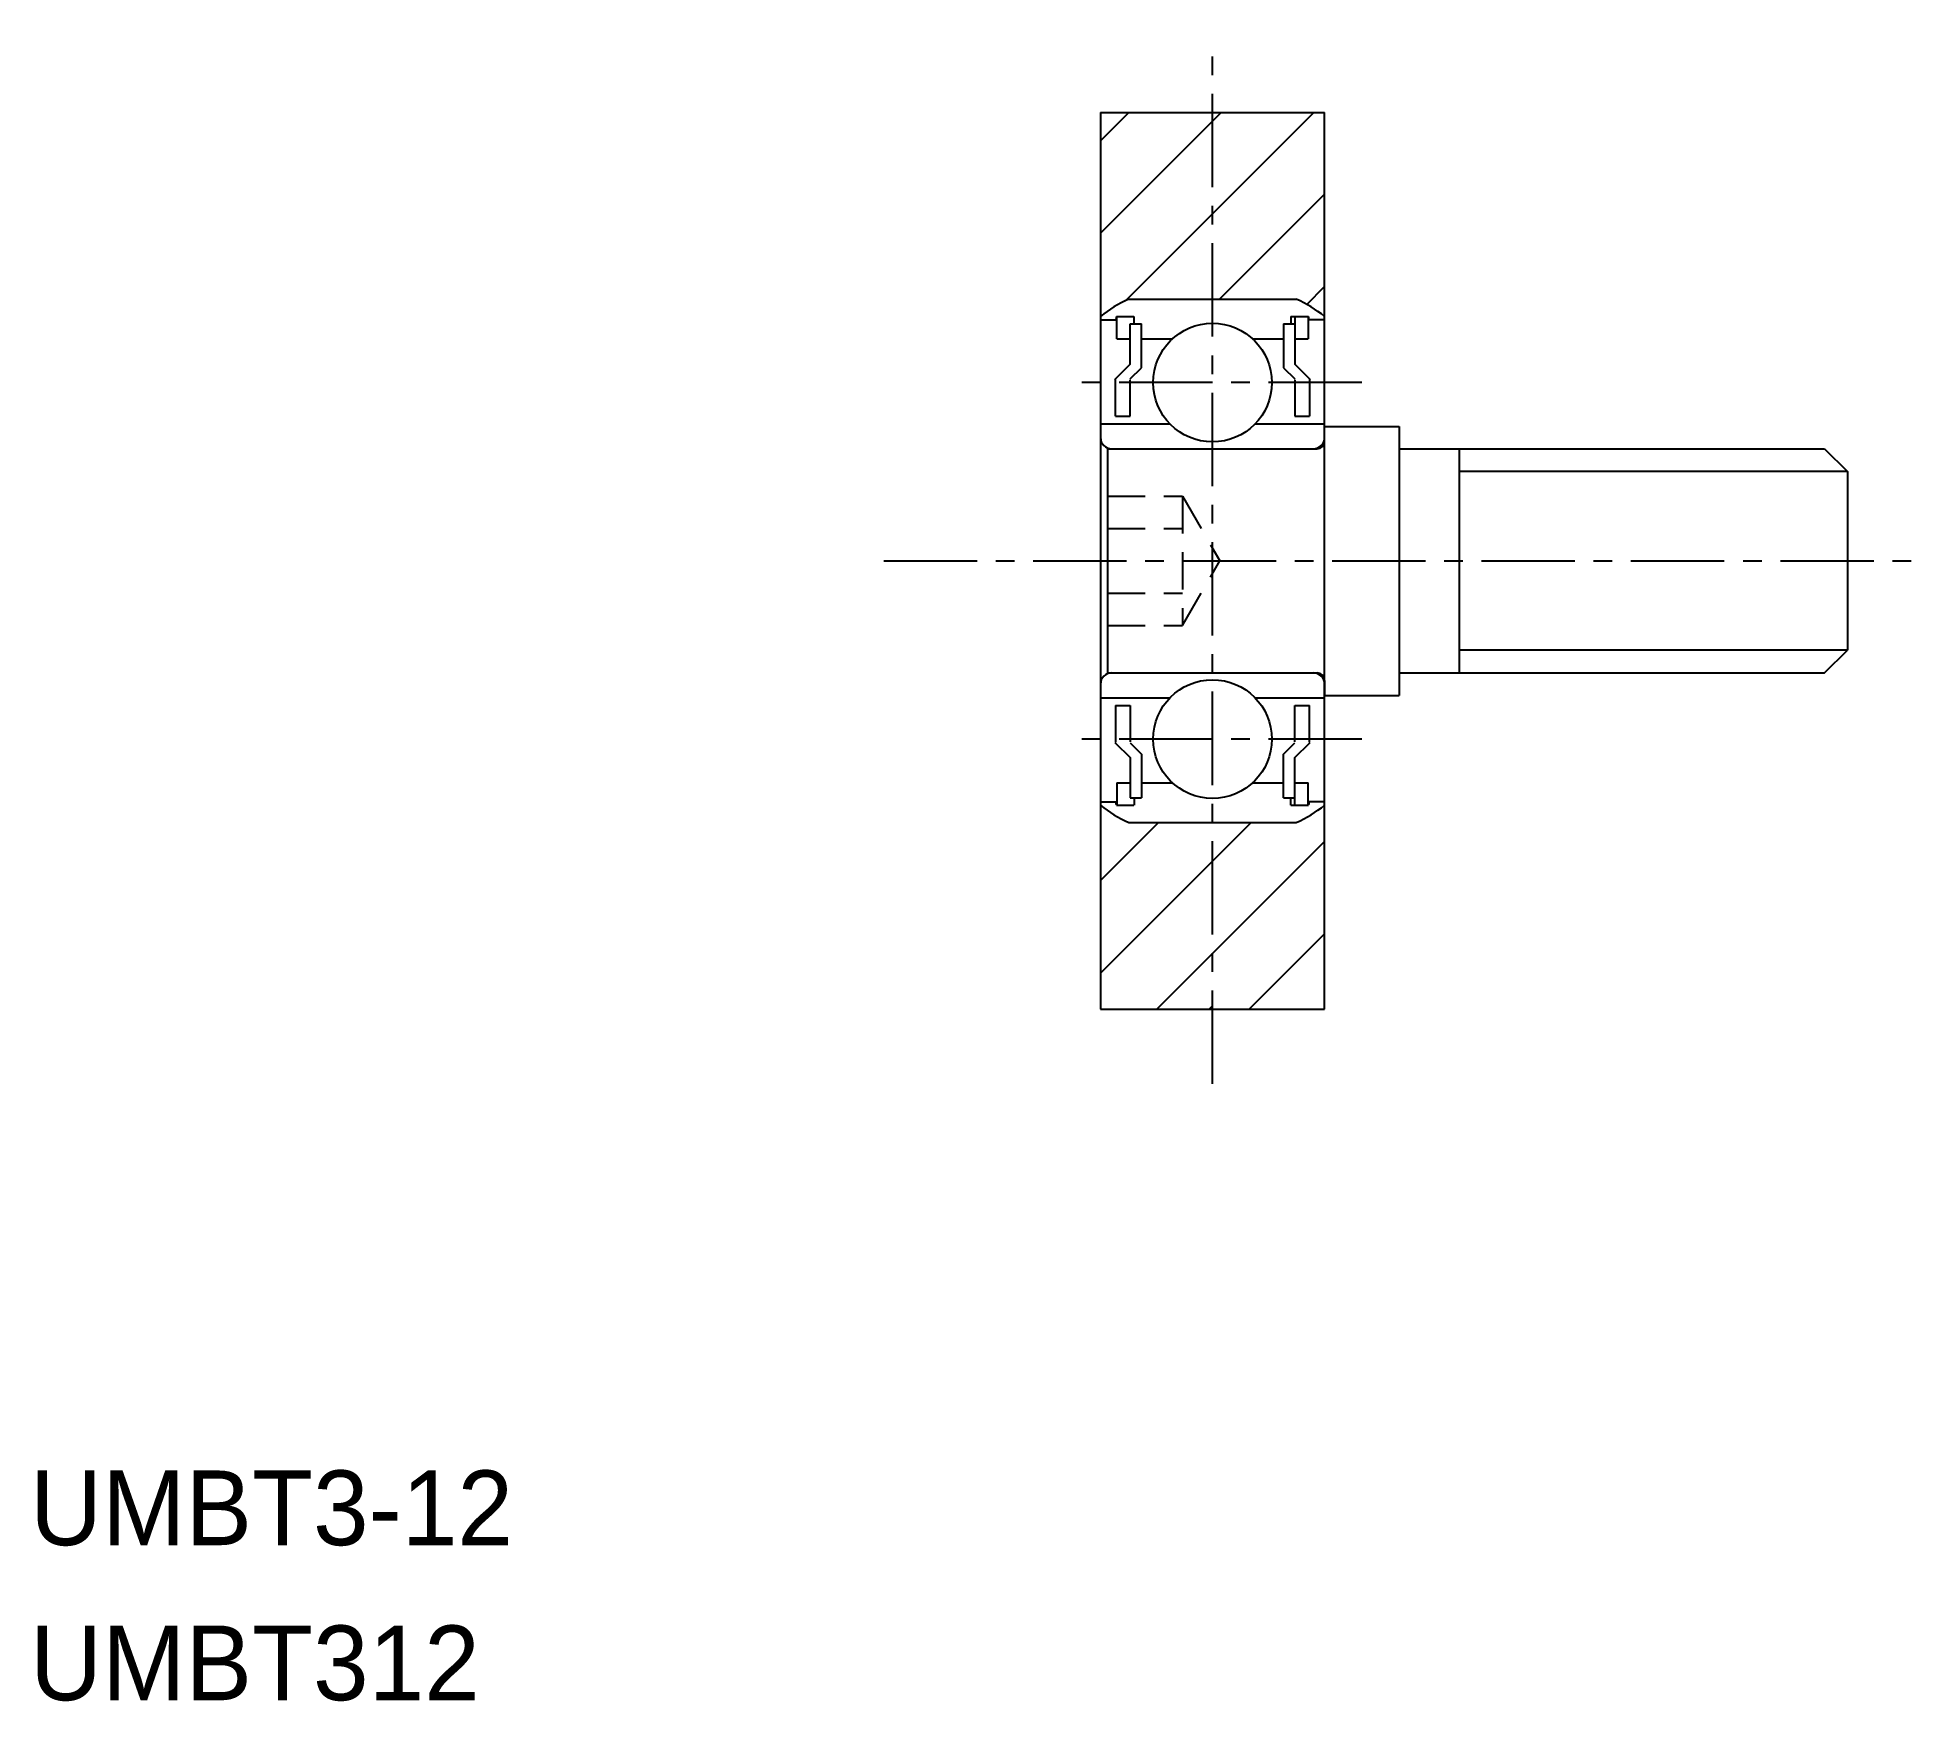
# Model space of a CAD drawing. Extents: x 31.8 to 57.1, y -15.6 to 6.6.
import ezdxf

# ---------------------------------------------------------------- set-up
doc = ezdxf.new("R2010")
doc.units = 0
doc.linetypes.add('CENTER', pattern=[2, 1.25, -0.25, 0.25, -0.25])
doc.linetypes.add('DASHED', pattern=[0.75, 0.5, -0.25])
doc.layers.get('0').update_dxf_attribs({"linetype": 'CONTINUOUS'})
doc.layers.add('CENTER', color=1, linetype='CENTER')

# ---------------------------------------------------------------- blocks, each defined once
blk = doc.blocks.new('*X2')
at = {"color": 0, "linetype": 'CONTINUOUS'}
for p, q in [((46.072, 5.236), (46.452, 5.616)), ((47.572, 4.261), (48.927, 5.616)), ((47.572, 5.499), (47.689, 5.616)), ((46.072, 3.999), (47.572, 5.499)), ((47.664, 3.116), (49.072, 4.524)), ((46.407, 3.097), (47.572, 4.261)), ((48.833, 3.048), (49.072, 3.287)), ((46.072, -4.663), (46.851, -3.884)), ((47.572, -4.401), (48.089, -3.884)), ((47.572, -5.638), (49.072, -4.138)), ((46.072, -5.901), (47.572, -4.401)), ((48.064, -6.384), (49.072, -5.375)), ((46.826, -6.384), (47.572, -5.638))]:
    blk.add_line(p, q, dxfattribs=at)

msp = doc.modelspace()

# ---------------------------------------------------------------- linework, layer by layer
at = {"color": 7, "linetype": 'CONTINUOUS'}
for p, q in [((46.072, 5.616), (46.072, -6.384)), ((46.072, 5.616), (49.072, 5.616)), ((49.072, -6.384), (49.072, 5.616)), ((46.452, 3.116), (48.692, 3.116)), ((46.072, 2.841), (46.276, 2.841)), ((46.289, 2.886), (46.276, 2.841)), ((46.289, 2.886), (46.521, 2.886)), ((46.292, 2.586), (46.292, 2.882)), ((46.472, 2.786), (46.622, 2.786)), ((46.472, 2.249), (46.472, 2.786)), ((46.522, 2.786), (46.522, 2.886)), ((46.522, 2.786), (46.522, 2.886)), ((46.522, 2.786), (46.622, 2.786)), ((46.622, 2.586), (46.622, 2.786)), ((46.622, 2.201), (46.622, 2.786)), ((48.522, 2.786), (48.672, 2.786)), ((48.522, 2.786), (48.522, 2.201)), ((48.622, 2.886), (48.622, 2.786)), ((48.622, 2.886), (48.855, 2.886)), ((48.672, 2.875), (48.672, 2.249)), ((48.852, 2.882), (48.852, 2.586)), ((48.867, 2.841), (48.855, 2.886)), ((49.072, 2.841), (48.867, 2.841)), ((46.292, 2.586), (46.474, 2.586)), ((46.622, 2.586), (47.035, 2.586)), ((48.108, 2.586), (48.522, 2.586)), ((48.669, 2.586), (48.852, 2.586)), ((46.266, 2.045), (46.474, 2.254)), ((46.272, 1.551), (46.272, 2.045)), ((46.471, 2.05), (46.622, 2.201)), ((46.472, 1.551), (46.472, 2.04)), ((48.522, 2.201), (48.673, 2.05)), ((48.669, 2.254), (48.878, 2.045)), ((48.672, 2.04), (48.672, 1.551)), ((48.872, 2.045), (48.872, 1.551)), ((49.072, 2.001), (49.073, 2.001)), ((46.272, 1.551), (46.472, 1.551)), ((48.672, 1.551), (48.872, 1.551)), ((46.072, 1.451), (46.999, 1.451)), ((48.144, 1.451), (49.072, 1.451)), ((49.072, 1.216), (49.072, 1.416)), ((49.072, 1.416), (50.072, 1.416)), ((50.072, 1.416), (50.072, -2.184)), ((46.172, 1.116), (48.972, 1.116)), ((46.172, -1.892), (46.172, 1.116)), ((46.222, 1.116), (48.922, 1.116)), ((50.072, 1.116), (55.765, 1.116)), ((50.872, 1.116), (50.872, -1.884)), ((55.765, 1.116), (56.072, 0.81)), ((56.072, 0.81), (56.072, -1.577)), ((55.765, -1.884), (56.072, -1.577)), ((46.172, -1.884), (48.972, -1.884)), ((46.222, -1.884), (48.922, -1.884)), ((49.072, -1.984), (49.072, -2.184)), ((50.072, -1.884), (55.765, -1.884)), ((46.072, -2.219), (46.999, -2.219)), ((48.144, -2.219), (49.072, -2.219)), ((49.072, -2.184), (50.072, -2.184)), ((46.272, -2.319), (46.472, -2.319)), ((46.272, -2.319), (46.272, -2.812)), ((46.472, -2.319), (46.472, -2.807)), ((48.672, -2.807), (48.672, -2.319)), ((48.672, -2.319), (48.872, -2.319)), ((48.872, -2.812), (48.872, -2.319)), ((49.072, -2.769), (49.073, -2.769)), ((46.266, -2.813), (46.474, -3.021)), ((46.471, -2.817), (46.622, -2.969)), ((46.472, -3.016), (46.472, -3.554)), ((46.622, -2.969), (46.622, -3.554)), ((48.522, -2.969), (48.673, -2.817)), ((48.522, -3.554), (48.522, -2.969)), ((48.669, -3.021), (48.878, -2.813)), ((48.672, -3.643), (48.672, -3.016)), ((46.292, -3.354), (46.474, -3.354)), ((46.292, -3.354), (46.292, -3.649)), ((46.622, -3.354), (46.622, -3.554)), ((46.622, -3.354), (47.035, -3.354)), ((48.108, -3.354), (48.522, -3.354)), ((48.669, -3.354), (48.852, -3.354)), ((48.852, -3.649), (48.852, -3.354)), ((46.072, -3.609), (46.276, -3.609)), ((46.289, -3.654), (46.276, -3.609)), ((46.289, -3.654), (46.521, -3.654)), ((46.472, -3.554), (46.622, -3.554)), ((46.522, -3.554), (46.522, -3.654)), ((46.522, -3.554), (46.622, -3.554)), ((46.522, -3.554), (46.522, -3.654)), ((48.522, -3.554), (48.672, -3.554)), ((48.622, -3.654), (48.622, -3.554)), ((48.622, -3.654), (48.855, -3.654)), ((48.867, -3.609), (48.855, -3.654)), ((49.072, -3.609), (48.867, -3.609)), ((46.452, -3.884), (48.692, -3.884)), ((46.072, -6.384), (49.072, -6.384)), ((47.526, -6.384), (47.572, -6.338))]:
    msp.add_line(p, q, dxfattribs=at)
at = {"color": 3, "linetype": 'CONTINUOUS'}
for p, q in [((56.072, 0.81), (50.872, 0.81)), ((56.072, -1.577), (50.872, -1.577))]:
    msp.add_line(p, q, dxfattribs=at)
at = {"color": 3, "linetype": 'DASHED'}
for p, q in [((46.172, 0.482), (47.172, 0.482)), ((47.172, 0.482), (47.672, -0.384)), ((47.172, 0.482), (47.172, -1.25)), ((46.172, 0.049), (47.172, 0.049)), ((47.172, -1.25), (47.672, -0.384)), ((46.172, -0.817), (47.172, -0.817)), ((46.172, -1.25), (47.172, -1.25))]:
    msp.add_line(p, q, dxfattribs=at)
msp.add_line((49.072, -0.384), (49.072, -0.384))
at = {"color": 7, "linetype": 'CONTINUOUS'}
for centre in [(47.572, 2.001), (47.572, -2.769)]:
    msp.add_circle(centre, 0.794, dxfattribs=at)
for centre, radius, start, end in [((47.03, 1.732), 1.5, 112.67, 129.6999), ((48.114, 1.732), 1.5, 50.3001, 67.33), ((46.222, 1.266), 0.15, 180, 270), ((48.922, 1.266), 0.15, 270, 0), ((48.972, 1.216), 0.1, 270, 0), ((46.222, -2.034), 0.15, 90, 180), ((48.922, -2.034), 0.15, 360, 90), ((48.972, -1.984), 0.1, 0, 90), ((47.03, -2.499), 1.5, 230.3001, 247.33), ((48.114, -2.499), 1.5, 292.67, 309.6999)]:
    msp.add_arc(centre, radius, start, end, dxfattribs=at)
at = {"layer": 'CENTER', "color": 1, "linetype": 'CENTER'}
for p, q in [((47.572, -7.384), (47.572, 6.616)), ((49.572, 2.001), (45.572, 2.001)), ((43.172, -0.384), (57.072, -0.384)), ((49.572, -2.769), (45.572, -2.769))]:
    msp.add_line(p, q, dxfattribs=at)

# ---------------------------------------------------------------- block references
at = {"color": 7, "linetype": 'CONTINUOUS'}
msp.add_blockref('*X2', (0, 0), dxfattribs=at)

# ---------------------------------------------------------------- texts
for s, p in [('UMBT3-12', (31.745, -13.555)), ('UMBT312', (31.745, -15.63))]:
    msp.add_text(s, height=1, dxfattribs=at).set_placement(p)

doc.saveas('drawing.dxf')
